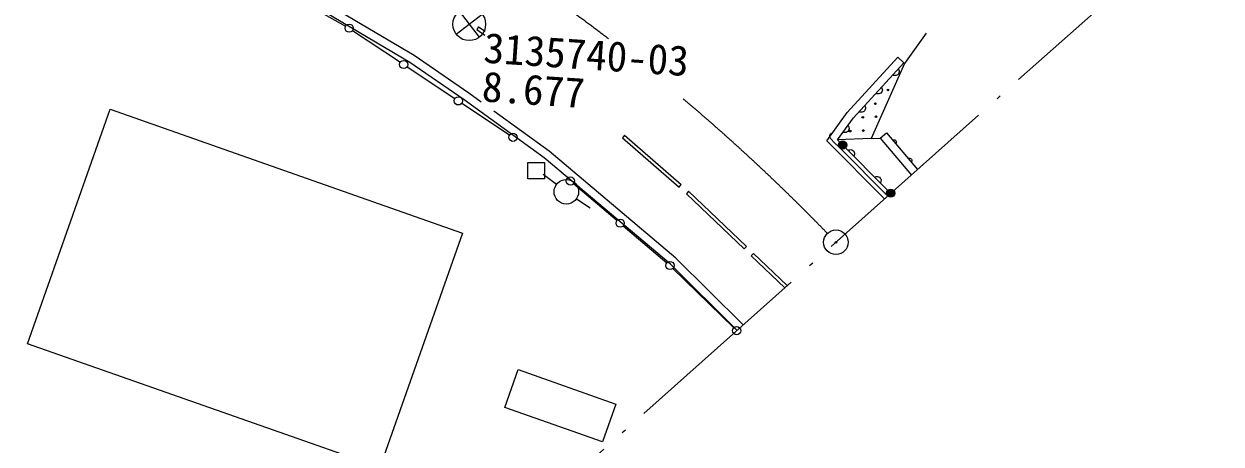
# Model space of a CAD drawing. Units: millimetres, scale not verified. Extents: x 40000 to 680000, y 20000 to 380000.
# Drawn here: x 203023 to 275748, y 262797 to 288340 of the extents above; entities that cross this region are included whole.
import ezdxf
from ezdxf.enums import TextEntityAlignment as Align

# ---------------------------------------------------------------- set-up
doc = ezdxf.new("R2010")
doc.units = ezdxf.units.MM
doc.header["$LTSCALE"] = 1000
doc.linetypes.add('CHAIN', pattern=[18.5, 12, -1.5, 3.5, -1.5])
doc.linetypes.add('LONG_DASHED_DOTTED', pattern=[15.25, 12, -1.5, 0.25, -1.5])
for name, color, linetype, lineweight in [('M-BGD', 7, 'Continuous', 25), ('M-BMK', 2, 'CHAIN', 13), ('M-BMK-LINE', 2, 'LONG_DASHED_DOTTED', 25), ('M-BMK-ROW', 30, 'Continuous', 25), ('M-BMK-SRVR', 3, 'Continuous', 25), ('M-OTRS', 6, 'Continuous', 25)]:
    doc.layers.add(name, color=color, linetype=linetype, lineweight=lineweight)
doc.styles.add('ＭＳ ゴシック', font='')
doc.styles.get('ＭＳ ゴシック').set_extended_font_data('MS Gothic')

msp = doc.modelspace()

# ---------------------------------------------------------------- linework, layer by layer
at = {"layer": 'M-BGD'}
for p, q in [((217770, 290903), (222562, 288206)), ((226730, 286416), (221544, 289489)), ((226460, 285994), (221295, 289055)), ((229290, 287711), (230866, 288925)), ((229471, 289107), (230685, 287530)), ((230647, 288160), (230535, 287994)), ((230535, 287994), (231017, 287667)), ((230647, 288160), (231033, 287898)), ((222988, 287945), (225889, 286011)), ((257836, 287784), (256523, 285928)), ((229769, 283726), (226460, 285994)), ((230058, 284134), (226730, 286416)), ((253028, 282950), (256114, 286316)), ((253417, 282634), (256483, 285978)), ((256523, 285928), (254489, 281372)), ((256114, 286316), (256483, 285978)), ((226305, 285733), (229205, 283799)), ((234622, 280201), (229769, 283726)), ((230803, 283593), (230058, 284134)), ((203246, 268898), (208262, 283156)), ((208262, 283156), (229662, 275627)), ((229621, 283522), (232522, 281588)), ((234930, 280595), (231575, 283032)), ((251793, 281239), (253028, 282950)), ((252447, 281290), (253417, 282634)), ((239511, 281575), (239380, 281424)), ((239511, 281575), (242950, 278574)), ((255035, 281404), (255417, 281727)), ((255035, 281404), (255417, 281727)), ((255417, 281727), (257308, 279487)), ((255417, 281727), (257308, 279487)), ((239380, 281424), (242819, 278424)), ((251793, 281239), (255306, 277702)), ((252233, 281160), (252586, 280805)), ((254489, 281372), (252447, 281290)), ((254489, 281372), (252447, 281290)), ((252447, 281290), (255680, 278035)), ((252586, 280805), (255503, 277877)), ((254489, 281372), (255035, 281404)), ((255035, 281404), (256935, 279154)), ((242294, 273739), (234622, 280201)), ((242632, 274108), (234930, 280595)), ((235373, 278583), (234571, 279182)), ((236412, 278631), (239054, 276386)), ((242819, 278424), (242950, 278574)), ((243404, 278165), (243265, 278020)), ((243265, 278020), (246777, 274659)), ((243404, 278165), (246916, 274804)), ((236594, 277714), (237422, 277152)), ((239435, 276062), (242076, 273818)), ((229662, 275627), (224646, 261369)), ((246777, 274659), (246916, 274804)), ((247210, 274241), (247349, 274386)), ((247210, 274241), (249246, 272298)), ((247349, 274386), (249396, 272432)), ((246346, 269712), (242294, 273739)), ((242445, 273481), (246141, 269863)), ((246720, 270045), (242632, 274108)), ((224646, 261369), (203246, 268898)), ((232229, 265026), (233042, 267325)), ((233042, 267325), (238974, 265226)), ((238161, 262928), (232229, 265026)), ((238974, 265226), (238161, 262928))]:
    msp.add_line(p, q, dxfattribs=at)
for points in [[(256141, 285605), (256169, 285551), (256185, 285496), (256193, 285424), (256178, 285363), (256152, 285308), (256099, 285251), (256047, 285219), (255987, 285199), (255914, 285200), (255858, 285211), (255803, 285236)], [(255119, 284490), (255147, 284436), (255163, 284381), (255172, 284309), (255156, 284248), (255130, 284193), (255077, 284136), (255025, 284105), (254965, 284084), (254892, 284086), (254836, 284096), (254781, 284121)], [(254097, 283375), (254125, 283322), (254141, 283267), (254150, 283194), (254135, 283134), (254108, 283078), (254055, 283021), (254003, 282990), (253943, 282970), (253870, 282971), (253814, 282982), (253759, 283007)], [(252233, 281160), (252057, 281337), (252025, 281376), (252002, 281416), (251988, 281466), (251983, 281514), (251989, 281566), (252003, 281613), (252030, 281658), (252057, 281690)], [(253078, 282165), (253113, 282115), (253135, 282062), (253152, 281991), (253144, 281929), (253124, 281871), (253078, 281808), (253030, 281771), (252973, 281744), (252900, 281737), (252843, 281741), (252785, 281759)], [(255793, 281281), (255827, 281295), (255861, 281300), (255905, 281299), (255940, 281286), (255970, 281265), (256000, 281230), (256015, 281196), (256023, 281159), (256016, 281116), (256006, 281083), (255986, 281052)], [(253079, 280654), (253134, 280680), (253189, 280693), (253262, 280698), (253322, 280680), (253376, 280651), (253430, 280596), (253459, 280542), (253477, 280482), (253472, 280408), (253459, 280353), (253431, 280299)], [(256738, 280162), (256773, 280175), (256807, 280180), (256850, 280179), (256885, 280166), (256916, 280145), (256946, 280110), (256961, 280076), (256968, 280039), (256962, 279996), (256951, 279963), (256932, 279932)], [(254695, 279026), (254750, 279052), (254806, 279065), (254878, 279070), (254938, 279052), (254992, 279023), (255047, 278968), (255076, 278914), (255093, 278854), (255088, 278781), (255075, 278725), (255047, 278671)]]:
    msp.add_lwpolyline(points, dxfattribs=at)
for centre, radius in [((230078, 288318), 995), ((222780, 288083), 249), ((222780, 288083), 249), ((226097, 285872), 249), ((255511, 284326), 49.8), ((229413, 283661), 249), ((254746, 283492), 49.8), ((253982, 282658), 49.8), ((254781, 282693), 49.8), ((232730, 281449), 249), ((253217, 281824), 49.8), ((254017, 281859), 49.8), ((252762, 280981), 249), ((252762, 280981), 220), ((252762, 280981), 191), ((252762, 280981), 161), ((252762, 280981), 132), ((252762, 280981), 97.5), ((252762, 280981), 67.5), ((252762, 280981), 38.8), ((252762, 280981), 7.5), ((235974, 278135), 746), ((236222, 278793), 249), ((255679, 278053), 249), ((255679, 278053), 220), ((255679, 278053), 191), ((255679, 278053), 161), ((255679, 278053), 132), ((255679, 278053), 97.5), ((255679, 278053), 67.5), ((255679, 278053), 38.8), ((255679, 278053), 7.5), ((239244, 276224), 249), ((252352, 275067), 22.5), ((242267, 273656), 249), ((246320, 269688), 249)]:
    msp.add_circle(centre, radius, dxfattribs=at)
at = {"layer": 'M-BMK'}
for start, end in [(52.60848, 87.56433), (44.09998, 50.50847)]:
    msp.add_arc((165656, 192098), 120000, start, end, dxfattribs=at)
at = {"layer": 'M-BMK-LINE'}
msp.add_line((217916, 244360), (277539, 297527), dxfattribs=at)
at = {"layer": 'M-BMK-ROW'}
msp.add_lwpolyline([(233644, 278919), (233644, 279919), (234644, 279919), (234644, 278919)], close=True, dxfattribs=at)
at = {"layer": 'M-BMK-SRVR'}
msp.add_circle((252352, 275067), 746, dxfattribs=at)
at = {"layer": 'M-OTRS'}
for radius in [49.8, 1.5]:
    msp.add_circle((252352, 275067), radius, dxfattribs=at)

# ---------------------------------------------------------------- texts
at = {"layer": 'M-BGD', "style": 'ＭＳ ゴシック'}
for s, p in [('3135740-03', (230870, 285441)), ('8.677', (230769, 283086))]:
    msp.add_text(s, height=1833, rotation=356.2, dxfattribs=at).set_placement(p, align=Align.BOTTOM_LEFT)

doc.saveas('drawing.dxf')
